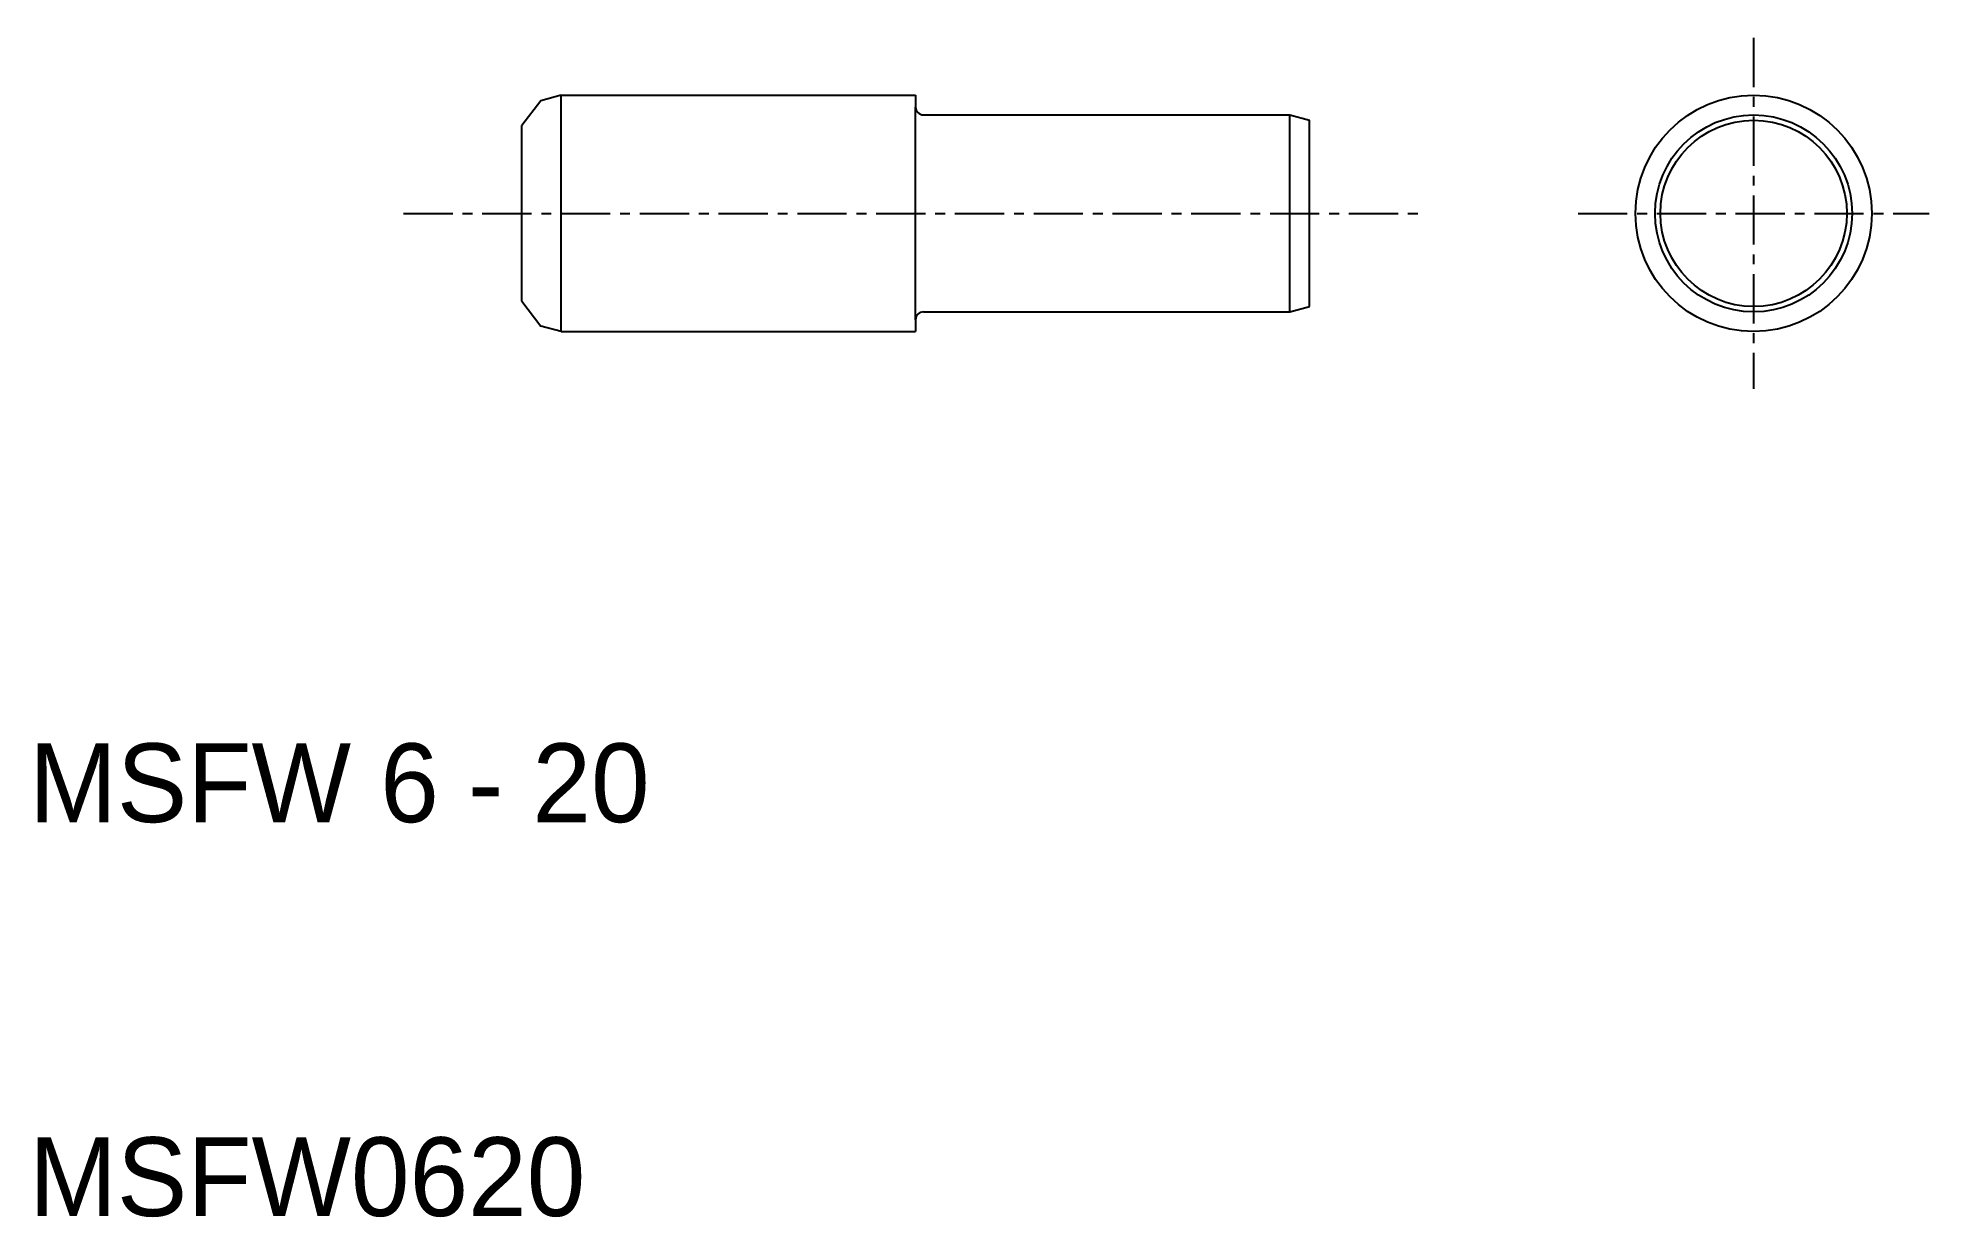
# Model space of a CAD drawing. Extents: x 10.2 to 58.2, y 10 to 39.9.
import ezdxf

# ---------------------------------------------------------------- set-up
doc = ezdxf.new("R2010")
doc.units = 0
doc.linetypes.add('CENTER', pattern=[2, 1.25, -0.25, 0.25, -0.25])
doc.layers.get('0').update_dxf_attribs({"linetype": 'CONTINUOUS'})
doc.layers.add('CENTER', color=1, linetype='CENTER')

msp = doc.modelspace()

# ---------------------------------------------------------------- linework, layer by layer
at = {"color": 7, "linetype": 'CONTINUOUS'}
for p, q in [((23.503, 38.456), (22.986, 38.317)), ((23.503, 38.456), (32.503, 38.456)), ((23.503, 32.456), (23.503, 38.456)), ((32.503, 38.456), (32.503, 38.156)), ((22.986, 38.317), (22.503, 37.688)), ((32.503, 32.756), (32.503, 38.156)), ((32.703, 37.956), (42.003, 37.956)), ((42.003, 32.956), (42.003, 37.956)), ((42.003, 37.956), (42.503, 37.822)), ((22.503, 33.224), (22.503, 37.688)), ((42.503, 33.09), (42.503, 37.822)), ((22.503, 33.224), (22.986, 32.595)), ((32.503, 32.756), (32.503, 32.456)), ((32.703, 32.956), (42.003, 32.956)), ((42.003, 32.956), (42.503, 33.09)), ((23.503, 32.456), (22.986, 32.595)), ((23.503, 32.456), (32.503, 32.456))]:
    msp.add_line(p, q, dxfattribs=at)
for radius in [3, 2.5, 2.366]:
    msp.add_circle((53.779, 35.456), radius, dxfattribs=at)
for centre, start, end in [((32.703, 38.156), 180, 270), ((32.703, 32.756), 90, 180)]:
    msp.add_arc(centre, 0.2, start, end, dxfattribs=at)
at = {"layer": 'CENTER', "color": 1, "linetype": 'CENTER'}
for p, q in [((53.779, 39.913), (53.779, 30.999)), ((19.503, 35.456), (45.503, 35.456)), ((49.322, 35.456), (58.236, 35.456))]:
    msp.add_line(p, q, dxfattribs=at)

# ---------------------------------------------------------------- texts
at = {"color": 7, "linetype": 'CONTINUOUS'}
for s, p in [('MSFW 6 - 20', (10, 20)), ('MSFW0620', (10, 10))]:
    msp.add_text(s, height=2, dxfattribs=at).set_placement(p)

doc.saveas('drawing.dxf')
